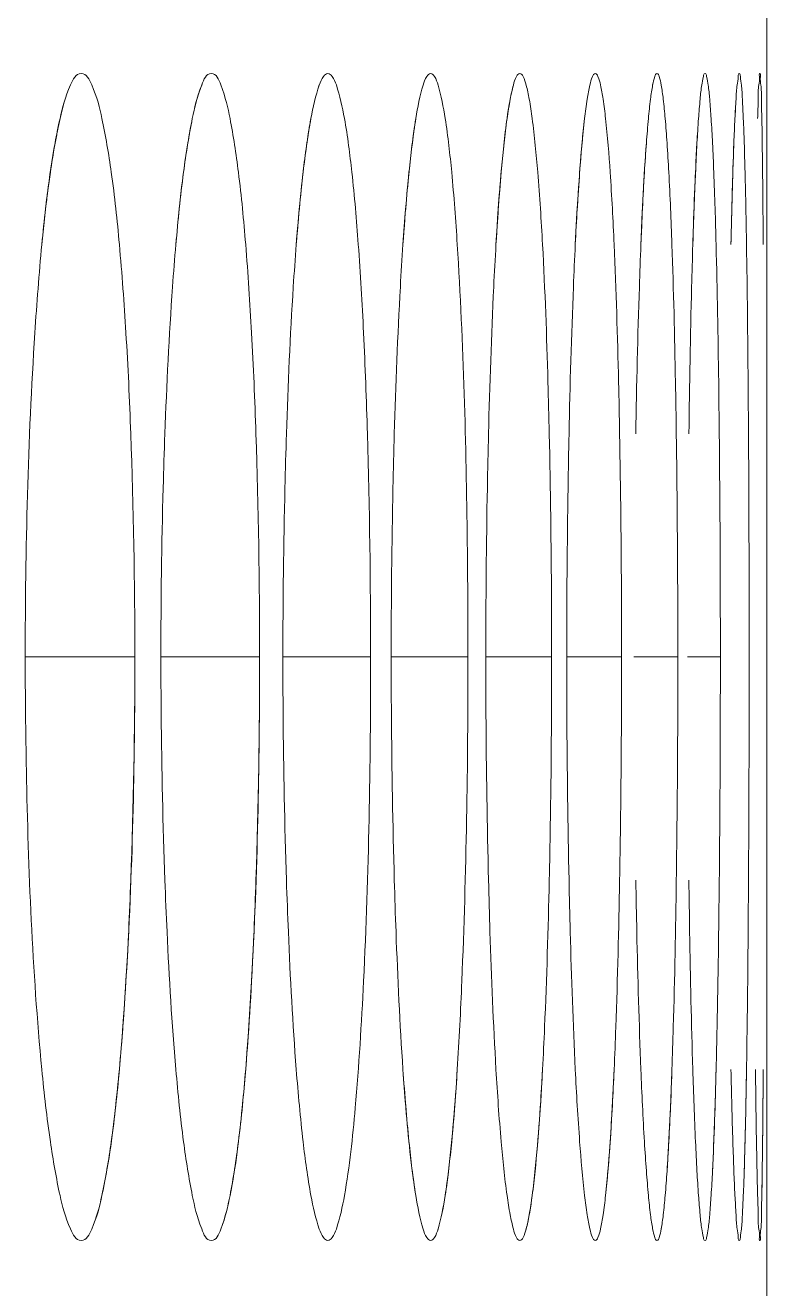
# Model space of a CAD drawing. Header units: millimetres. Extents: x 1177 to 4147, y 93 to 2194.
# Drawn here: x 2920 to 2923.81, y 1641.64 to 1648.13 of the extents above; entities that cross this region are included whole.
import ezdxf

# ---------------------------------------------------------------- set-up
doc = ezdxf.new("R2010")
doc.units = ezdxf.units.MM
doc.header["$LTSCALE"] = 0.1
doc.layers.get('0').update_dxf_attribs({"lineweight": 13})
doc.layers.add('标注', color=251, linetype='Continuous', lineweight=9)

msp = doc.modelspace()

# ---------------------------------------------------------------- linework, layer by layer
msp.add_line((2923.8102, 1348.8948), (2923.8102, 1914.8948))
at = {"layer": '标注'}
for p, q in [((2923.8102, 1647.8852), (2923.8102, 1648.3804)), ((2919.9962, 1644.8852), (2920.56, 1644.8852)), ((2919.9962, 1644.8852), (2920.56, 1644.8852)), ((2920.6939, 1644.8852), (2921.2015, 1644.8852)), ((2920.6939, 1644.8852), (2921.2015, 1644.8852)), ((2921.3214, 1644.8852), (2921.7727, 1644.8852)), ((2921.3214, 1644.8852), (2921.7727, 1644.8852)), ((2921.8784, 1644.8852), (2922.2734, 1644.8852)), ((2921.8784, 1644.8852), (2922.2734, 1644.8852)), ((2922.3651, 1644.8852), (2922.7037, 1644.8852)), ((2922.3651, 1644.8852), (2922.7037, 1644.8852)), ((2922.7813, 1644.8852), (2923.0635, 1644.8852)), ((2922.7813, 1644.8852), (2923.0635, 1644.8852)), ((2923.127, 1644.8852), (2923.3529, 1644.8852)), ((2923.127, 1644.8852), (2923.3529, 1644.8852)), ((2923.4023, 1644.8852), (2923.5716, 1644.8852)), ((2923.4023, 1644.8852), (2923.5716, 1644.8852)), ((2923.8102, 1641.39), (2923.8102, 1641.8852))]:
    msp.add_line(p, q, dxfattribs=at)
for points, knots in [([(2920.2837, 1647.8852), (2920.2567, 1647.8852), (2920.2065, 1647.7857), (2920.1667, 1647.6274), (2920.1169, 1647.3439), (2920.0935, 1647.1298), (2920.0815, 1647.0058)], [0, 0, 0, 0, 0.088546, 0.285612, 0.592064, 1, 1, 1, 1]), ([(2920.2837, 1647.8852), (2920.2567, 1647.8852), (2920.2063, 1647.7851), (2920.1886, 1647.712), (2920.1751, 1647.6534)], [0, 0, 0, 0, 0.310043, 1, 1, 1, 1]), ([(2920.56, 1644.8852), (2920.56, 1645.2678), (2920.5505, 1645.8239), (2920.5175, 1646.5304), (2920.4848, 1646.9803), (2920.4467, 1647.3444), (2920.3987, 1647.6276), (2920.3602, 1647.7856), (2920.3106, 1647.8852), (2920.2837, 1647.8852)], [0, 0, 0, 0, 0.377854, 0.54897, 0.699037, 0.8219, 0.914152, 0.973419, 1, 1, 1, 1]), ([(2920.56, 1644.8852), (2920.56, 1645.2678), (2920.5505, 1645.8239), (2920.5175, 1646.5304), (2920.4848, 1646.9803), (2920.4467, 1647.3444), (2920.3987, 1647.6276), (2920.3602, 1647.7856), (2920.3106, 1647.8852), (2920.2837, 1647.8852)], [0, 0, 0, 0, 0.377854, 0.54897, 0.699037, 0.8219, 0.914152, 0.973419, 1, 1, 1, 1]), ([(2920.9533, 1647.8852), (2920.9275, 1647.8852), (2920.8841, 1647.7823), (2920.8475, 1647.6281), (2920.8031, 1647.3431), (2920.7818, 1647.1298), (2920.771, 1647.0058)], [0, 0, 0, 0, 0.085191, 0.282004, 0.589713, 1, 1, 1, 1]), ([(2920.9533, 1647.8852), (2920.9275, 1647.8852), (2920.884, 1647.7817), (2920.8676, 1647.7118), (2920.8554, 1647.6534)], [0, 0, 0, 0, 0.302109, 1, 1, 1, 1]), ([(2921.2015, 1644.8852), (2921.2015, 1645.2678), (2921.193, 1645.8239), (2921.1634, 1646.5303), (2921.1341, 1646.9803), (2921.0997, 1647.3437), (2921.0572, 1647.6283), (2921.0219, 1647.7822), (2920.9791, 1647.8852), (2920.9533, 1647.8852)], [0, 0, 0, 0, 0.378677, 0.550133, 0.700451, 0.823436, 0.915631, 0.974548, 1, 1, 1, 1]), ([(2921.2015, 1644.8852), (2921.2015, 1645.2678), (2921.193, 1645.8239), (2921.1634, 1646.5303), (2921.1341, 1646.9803), (2921.0997, 1647.3437), (2921.0572, 1647.6283), (2921.0219, 1647.7822), (2920.9791, 1647.8852), (2920.9533, 1647.8852)], [0, 0, 0, 0, 0.378677, 0.550133, 0.700451, 0.823436, 0.915631, 0.974548, 1, 1, 1, 1]), ([(2921.5526, 1647.8852), (2921.5437, 1647.8852), (2921.5228, 1647.864), (2921.4929, 1647.7874), (2921.4561, 1647.6194), (2921.4198, 1647.3467), (2921.3999, 1647.1297), (2921.3902, 1647.0058)], [0, 0, 0, 0, 0.029553, 0.084292, 0.280407, 0.588536, 1, 1, 1, 1]), ([(2921.5526, 1647.8852), (2921.5437, 1647.8852), (2921.5228, 1647.8641), (2921.4929, 1647.7875), (2921.4763, 1647.7116), (2921.4655, 1647.6534)], [0, 0, 0, 0, 0.105409, 0.300624, 1, 1, 1, 1]), ([(2921.7727, 1644.8852), (2921.7727, 1645.2677), (2921.7652, 1645.8235), (2921.7388, 1646.5307), (2921.7134, 1646.9789), (2921.6816, 1647.347), (2921.6471, 1647.6196), (2921.6116, 1647.7874), (2921.5824, 1647.8641), (2921.5615, 1647.8852), (2921.5526, 1647.8852)], [0, 0, 0, 0, 0.37915, 0.550789, 0.701227, 0.824236, 0.916314, 0.974872, 0.991193, 1, 1, 1, 1]), ([(2921.7727, 1644.8852), (2921.7727, 1645.2677), (2921.7652, 1645.8235), (2921.7388, 1646.5307), (2921.7134, 1646.9789), (2921.6816, 1647.347), (2921.6471, 1647.6196), (2921.6116, 1647.7874), (2921.5824, 1647.8641), (2921.5615, 1647.8852), (2921.5526, 1647.8852)], [0, 0, 0, 0, 0.37915, 0.550789, 0.701227, 0.824236, 0.916314, 0.974872, 0.991193, 1, 1, 1, 1]), ([(2922.0816, 1647.8852), (2922.0734, 1647.8852), (2922.0549, 1647.8627), (2922.0294, 1647.7874), (2921.9967, 1647.6186), (2921.9651, 1647.3466), (2921.9475, 1647.1297), (2921.9391, 1647.0058)], [0, 0, 0, 0, 0.027261, 0.081063, 0.277066, 0.586389, 1, 1, 1, 1]), ([(2922.0816, 1647.8852), (2922.0734, 1647.8852), (2922.0549, 1647.8627), (2922.0294, 1647.7875), (2922.0146, 1647.7115), (2922.0052, 1647.6534)], [0, 0, 0, 0, 0.098407, 0.292591, 1, 1, 1, 1]), ([(2922.2184, 1647.0058), (2922.2106, 1647.1297), (2922.1942, 1647.3466), (2922.1644, 1647.6186), (2922.1329, 1647.7873), (2922.1081, 1647.8627), (2922.0897, 1647.8852), (2922.0816, 1647.8852)], [0, 0, 0, 0, 0.413839, 0.723224, 0.919125, 0.972822, 1, 1, 1, 1]), ([(2922.2184, 1647.0058), (2922.2106, 1647.1297), (2922.1942, 1647.3466), (2922.1644, 1647.6186), (2922.1329, 1647.7873), (2922.1081, 1647.8627), (2922.0897, 1647.8852), (2922.0816, 1647.8852)], [0, 0, 0, 0, 0.413839, 0.723224, 0.919125, 0.972822, 1, 1, 1, 1]), ([(2922.5401, 1647.8852), (2922.5326, 1647.8852), (2922.5168, 1647.8612), (2922.5043, 1647.8183), (2922.4877, 1647.744), (2922.4653, 1647.5955), (2922.4396, 1647.3456), (2922.4248, 1647.1296), (2922.4175, 1647.0058)], [0, 0, 0, 0, 0.025054, 0.078013, 0.161195, 0.274032, 0.584445, 1, 1, 1, 1]), ([(2922.5401, 1647.8852), (2922.5326, 1647.8852), (2922.5168, 1647.8613), (2922.4954, 1647.7879), (2922.4825, 1647.7113), (2922.4744, 1647.6534)], [0, 0, 0, 0, 0.09147, 0.284797, 1, 1, 1, 1]), ([(2922.657, 1647.0058), (2922.6503, 1647.1296), (2922.6367, 1647.3455), (2922.6126, 1647.5954), (2922.5913, 1647.744), (2922.5753, 1647.8183), (2922.5632, 1647.8612), (2922.5475, 1647.8852), (2922.5401, 1647.8852)], [0, 0, 0, 0, 0.41576, 0.726231, 0.839042, 0.922162, 0.975029, 1, 1, 1, 1]), ([(2922.657, 1647.0058), (2922.6503, 1647.1296), (2922.6367, 1647.3455), (2922.6126, 1647.5954), (2922.5913, 1647.744), (2922.5753, 1647.8183), (2922.5632, 1647.8612), (2922.5475, 1647.8852), (2922.5401, 1647.8852)], [0, 0, 0, 0, 0.41576, 0.726231, 0.839042, 0.922162, 0.975029, 1, 1, 1, 1]), ([(2922.9281, 1647.8852), (2922.9212, 1647.8852), (2922.9085, 1647.8596), (2922.8981, 1647.8186), (2922.8843, 1647.7436), (2922.8655, 1647.5955), (2922.8441, 1647.3453), (2922.8316, 1647.1296), (2922.8254, 1647.0058)], [0, 0, 0, 0, 0.022981, 0.075216, 0.158211, 0.271196, 0.582643, 1, 1, 1, 1]), ([(2922.9281, 1647.8852), (2922.9213, 1647.8852), (2922.9085, 1647.8596), (2922.8981, 1647.8186), (2922.8843, 1647.7437), (2922.8771, 1647.6867), (2922.8732, 1647.6534)], [0, 0, 0, 0, 0.084747, 0.277358, 0.583386, 1, 1, 1, 1]), ([(2923.0251, 1647.0058), (2923.0196, 1647.1296), (2923.0083, 1647.3453), (2922.9884, 1647.5955), (2922.9707, 1647.7436), (2922.9575, 1647.8186), (2922.9474, 1647.8596), (2922.9349, 1647.8852), (2922.9281, 1647.8852)], [0, 0, 0, 0, 0.417534, 0.729035, 0.841999, 0.924943, 0.977098, 1, 1, 1, 1]), ([(2923.0251, 1647.0058), (2923.0196, 1647.1296), (2923.0083, 1647.3453), (2922.9884, 1647.5955), (2922.9707, 1647.7436), (2922.9575, 1647.8186), (2922.9474, 1647.8596), (2922.9349, 1647.8852), (2922.9281, 1647.8852)], [0, 0, 0, 0, 0.417534, 0.729035, 0.841999, 0.924943, 0.977098, 1, 1, 1, 1]), ([(2923.2456, 1647.8852), (2923.2394, 1647.8852), (2923.2302, 1647.8579), (2923.2213, 1647.819), (2923.2106, 1647.7432), (2923.2004, 1647.6451), (2923.1901, 1647.5192), (2923.176, 1647.3037), (2923.1679, 1647.1296), (2923.1629, 1647.0058)], [0, 0, 0, 0, 0.021098, 0.072729, 0.15558, 0.268707, 0.410947, 0.581076, 1, 1, 1, 1]), ([(2923.2456, 1647.8852), (2923.2394, 1647.8852), (2923.2302, 1647.8579), (2923.2213, 1647.8191), (2923.2106, 1647.7432), (2923.2047, 1647.6867), (2923.2016, 1647.6534)], [0, 0, 0, 0, 0.078524, 0.270667, 0.578998, 1, 1, 1, 1]), ([(2923.3226, 1647.0058), (2923.3183, 1647.1296), (2923.3111, 1647.3037), (2923.2984, 1647.5192), (2923.289, 1647.6451), (2923.2795, 1647.7432), (2923.2694, 1647.819), (2923.2608, 1647.8579), (2923.2518, 1647.8852), (2923.2456, 1647.8852)], [0, 0, 0, 0, 0.419072, 0.589237, 0.731487, 0.844598, 0.927408, 0.978974, 1, 1, 1, 1]), ([(2923.3226, 1647.0058), (2923.3183, 1647.1296), (2923.3111, 1647.3037), (2923.2984, 1647.5192), (2923.289, 1647.6451), (2923.2795, 1647.7432), (2923.2694, 1647.819), (2923.2608, 1647.8579), (2923.2518, 1647.8852), (2923.2456, 1647.8852)], [0, 0, 0, 0, 0.419072, 0.589237, 0.731487, 0.844598, 0.927408, 0.978974, 1, 1, 1, 1]), ([(2923.4926, 1647.8852), (2923.4868, 1647.8852), (2923.482, 1647.8562), (2923.4736, 1647.8195), (2923.4664, 1647.7428), (2923.4583, 1647.6452), (2923.4506, 1647.5191), (2923.4399, 1647.3037), (2923.4337, 1647.1296), (2923.4299, 1647.0058)], [0, 0, 0, 0, 0.019483, 0.070636, 0.153385, 0.266641, 0.409187, 0.579773, 1, 1, 1, 1]), ([(2923.4926, 1647.8852), (2923.4868, 1647.8852), (2923.482, 1647.8562), (2923.4736, 1647.8196), (2923.4665, 1647.7428), (2923.4617, 1647.6867), (2923.4593, 1647.6534)], [0, 0, 0, 0, 0.073071, 0.264912, 0.575251, 1, 1, 1, 1]), ([(2923.5497, 1647.0058), (2923.5465, 1647.1296), (2923.5413, 1647.3036), (2923.5318, 1647.5191), (2923.525, 1647.6452), (2923.5176, 1647.7428), (2923.511, 1647.8195), (2923.503, 1647.8562), (2923.4983, 1647.8852), (2923.4926, 1647.8852)], [0, 0, 0, 0, 0.420342, 0.590956, 0.733511, 0.846755, 0.929474, 0.980577, 1, 1, 1, 1]), ([(2923.5497, 1647.0058), (2923.5465, 1647.1296), (2923.5413, 1647.3036), (2923.5318, 1647.5191), (2923.525, 1647.6452), (2923.5176, 1647.7428), (2923.511, 1647.8195), (2923.503, 1647.8562), (2923.4983, 1647.8852), (2923.4926, 1647.8852)], [0, 0, 0, 0, 0.420342, 0.590956, 0.733511, 0.846755, 0.929474, 0.980577, 1, 1, 1, 1]), ([(2923.669, 1647.8852), (2923.6637, 1647.8852), (2923.6638, 1647.8547), (2923.6551, 1647.8201), (2923.6519, 1647.7424), (2923.6457, 1647.6453), (2923.6407, 1647.5191), (2923.6331, 1647.3037), (2923.6289, 1647.1295), (2923.6263, 1647.0058)], [0, 0, 0, 0, 0.018224, 0.069031, 0.151713, 0.265072, 0.407854, 0.578787, 1, 1, 1, 1]), ([(2923.669, 1647.8852), (2923.6637, 1647.8852), (2923.6638, 1647.8547), (2923.6551, 1647.8202), (2923.652, 1647.7424), (2923.6482, 1647.6867), (2923.6465, 1647.6534)], [0, 0, 0, 0, 0.068751, 0.260424, 0.572346, 1, 1, 1, 1]), ([(2923.7061, 1647.0058), (2923.7041, 1647.1295), (2923.7009, 1647.3036), (2923.6947, 1647.5191), (2923.6905, 1647.6453), (2923.685, 1647.7424), (2923.6824, 1647.8201), (2923.674, 1647.8547), (2923.6744, 1647.8852), (2923.669, 1647.8852)], [0, 0, 0, 0, 0.421292, 0.592245, 0.735033, 0.848385, 0.931046, 0.98182, 1, 1, 1, 1]), ([(2923.7061, 1647.0058), (2923.7041, 1647.1295), (2923.7009, 1647.3036), (2923.6947, 1647.5191), (2923.6905, 1647.6453), (2923.685, 1647.7424), (2923.6824, 1647.8201), (2923.674, 1647.8547), (2923.6744, 1647.8852), (2923.669, 1647.8852)], [0, 0, 0, 0, 0.421292, 0.592245, 0.735033, 0.848385, 0.931046, 0.98182, 1, 1, 1, 1]), ([(2923.7749, 1647.8852), (2923.7698, 1647.8852), (2923.7755, 1647.8537), (2923.7657, 1647.8206), (2923.7671, 1647.7421), (2923.7641, 1647.6867), (2923.7632, 1647.6534)], [0, 0, 0, 0, 0.06594, 0.257533, 0.570482, 1, 1, 1, 1]), ([(2923.792, 1647.0058), (2923.7912, 1647.1295), (2923.7899, 1647.3037), (2923.7869, 1647.519), (2923.7856, 1647.6454), (2923.7816, 1647.7421), (2923.7836, 1647.8205), (2923.774, 1647.8536), (2923.78, 1647.8852), (2923.7749, 1647.8852)], [0, 0, 0, 0, 0.421877, 0.593041, 0.735975, 0.849398, 0.932031, 0.98261, 1, 1, 1, 1]), ([(2923.792, 1647.0058), (2923.7912, 1647.1295), (2923.7899, 1647.3037), (2923.7869, 1647.519), (2923.7856, 1647.6454), (2923.7816, 1647.7421), (2923.7836, 1647.8205), (2923.774, 1647.8536), (2923.78, 1647.8852), (2923.7749, 1647.8852)], [0, 0, 0, 0, 0.421877, 0.593041, 0.735975, 0.849398, 0.932031, 0.98261, 1, 1, 1, 1]), ([(2920.1751, 1647.6534), (2920.1655, 1647.6117), (2920.1232, 1647.3976), (2920.0984, 1647.1804), (2920.0815, 1647.0058)], [0, 0, 0, 0, 0.196008, 1, 1, 1, 1]), ([(2920.8554, 1647.6534), (2920.8468, 1647.6117), (2920.8086, 1647.3972), (2920.7862, 1647.1803), (2920.771, 1647.0058)], [0, 0, 0, 0, 0.195671, 1, 1, 1, 1]), ([(2921.4655, 1647.6534), (2921.4578, 1647.6117), (2921.4237, 1647.3969), (2921.4038, 1647.1802), (2921.3902, 1647.0058)], [0, 0, 0, 0, 0.195367, 1, 1, 1, 1]), ([(2922.0052, 1647.6534), (2921.9984, 1647.6116), (2921.9685, 1647.3966), (2921.951, 1647.1801), (2921.9391, 1647.0058)], [0, 0, 0, 0, 0.195095, 1, 1, 1, 1]), ([(2922.4744, 1647.6534), (2922.4686, 1647.6116), (2922.4428, 1647.3964), (2922.4278, 1647.18), (2922.4175, 1647.0058)], [0, 0, 0, 0, 0.194857, 1, 1, 1, 1]), ([(2922.8732, 1647.6534), (2922.8684, 1647.6116), (2922.8467, 1647.3961), (2922.8341, 1647.1799), (2922.8254, 1647.0058)], [0, 0, 0, 0, 0.194653, 1, 1, 1, 1]), ([(2923.2016, 1647.6534), (2923.1976, 1647.6115), (2923.1802, 1647.396), (2923.1699, 1647.1799), (2923.1629, 1647.0058)], [0, 0, 0, 0, 0.194485, 1, 1, 1, 1]), ([(2923.4593, 1647.6534), (2923.4563, 1647.6115), (2923.443, 1647.3958), (2923.4352, 1647.1798), (2923.4299, 1647.0058)], [0, 0, 0, 0, 0.194352, 1, 1, 1, 1]), ([(2923.6465, 1647.6534), (2923.6445, 1647.6115), (2923.6354, 1647.3957), (2923.63, 1647.1798), (2923.6263, 1647.0058)], [0, 0, 0, 0, 0.194256, 1, 1, 1, 1]), ([(2920.0815, 1647.0058), (2920.0669, 1646.8545), (2920.0135, 1646.1489), (2919.9962, 1645.4408), (2919.9962, 1644.8852)], [0, 0, 0, 0, 0.214773, 1, 1, 1, 1]), ([(2920.0815, 1647.0058), (2920.0669, 1646.8545), (2920.0135, 1646.1489), (2919.9962, 1645.4408), (2919.9962, 1644.8852)], [0, 0, 0, 0, 0.214773, 1, 1, 1, 1]), ([(2920.771, 1647.0058), (2920.7647, 1646.9333), (2920.7395, 1646.6092), (2920.7236, 1646.2845), (2920.7144, 1646.0324)], [0, 0, 0, 0, 0.224097, 1, 1, 1, 1]), ([(2920.771, 1647.0058), (2920.7647, 1646.9333), (2920.7395, 1646.6092), (2920.7236, 1646.2845), (2920.7144, 1646.0324)], [0, 0, 0, 0, 0.224097, 1, 1, 1, 1]), ([(2921.3902, 1647.0058), (2921.3846, 1646.9332), (2921.3621, 1646.6091), (2921.3479, 1646.2844), (2921.3397, 1646.0324)], [0, 0, 0, 0, 0.224036, 1, 1, 1, 1]), ([(2921.3902, 1647.0058), (2921.3846, 1646.9332), (2921.3621, 1646.6091), (2921.3479, 1646.2844), (2921.3397, 1646.0324)], [0, 0, 0, 0, 0.224036, 1, 1, 1, 1]), ([(2921.9391, 1647.0058), (2921.9341, 1646.9332), (2921.9143, 1646.609), (2921.9018, 1646.2844), (2921.8946, 1646.0324)], [0, 0, 0, 0, 0.223981, 1, 1, 1, 1]), ([(2921.9391, 1647.0058), (2921.9341, 1646.9332), (2921.9143, 1646.609), (2921.9018, 1646.2844), (2921.8946, 1646.0324)], [0, 0, 0, 0, 0.223981, 1, 1, 1, 1]), ([(2922.2734, 1644.8852), (2922.2734, 1645.0801), (2922.2685, 1645.7872), (2922.2508, 1646.4946), (2922.2184, 1647.0058)], [0, 0, 0, 0, 0.275612, 1, 1, 1, 1]), ([(2922.2734, 1644.8852), (2922.2734, 1645.0801), (2922.2685, 1645.7872), (2922.2508, 1646.4946), (2922.2184, 1647.0058)], [0, 0, 0, 0, 0.275612, 1, 1, 1, 1]), ([(2922.4175, 1647.0058), (2922.4132, 1646.9332), (2922.3961, 1646.6089), (2922.3853, 1646.2844), (2922.3791, 1646.0324)], [0, 0, 0, 0, 0.223934, 1, 1, 1, 1]), ([(2922.4175, 1647.0058), (2922.4132, 1646.9332), (2922.3961, 1646.6089), (2922.3853, 1646.2844), (2922.3791, 1646.0324)], [0, 0, 0, 0, 0.223934, 1, 1, 1, 1]), ([(2922.6915, 1646.0324), (2922.6896, 1646.1212), (2922.6815, 1646.4457), (2922.6697, 1646.7703), (2922.657, 1647.0058)], [0, 0, 0, 0, 0.273401, 1, 1, 1, 1]), ([(2922.6915, 1646.0324), (2922.6896, 1646.1212), (2922.6815, 1646.4457), (2922.6697, 1646.7703), (2922.657, 1647.0058)], [0, 0, 0, 0, 0.273401, 1, 1, 1, 1]), ([(2922.8254, 1647.0058), (2922.8218, 1646.9332), (2922.8075, 1646.6089), (2922.7984, 1646.2843), (2922.7931, 1646.0324)], [0, 0, 0, 0, 0.223894, 1, 1, 1, 1]), ([(2922.8254, 1647.0058), (2922.8218, 1646.9332), (2922.8075, 1646.6089), (2922.7984, 1646.2843), (2922.7931, 1646.0324)], [0, 0, 0, 0, 0.223894, 1, 1, 1, 1]), ([(2923.0535, 1646.0324), (2923.0519, 1646.1212), (2923.0453, 1646.4457), (2923.0355, 1646.7702), (2923.0251, 1647.0058)], [0, 0, 0, 0, 0.27343, 1, 1, 1, 1]), ([(2923.0535, 1646.0324), (2923.0519, 1646.1212), (2923.0453, 1646.4457), (2923.0355, 1646.7702), (2923.0251, 1647.0058)], [0, 0, 0, 0, 0.27343, 1, 1, 1, 1]), ([(2923.1629, 1647.0058), (2923.16, 1646.9332), (2923.1483, 1646.6088), (2923.1409, 1646.2843), (2923.1366, 1646.0324)], [0, 0, 0, 0, 0.22386, 1, 1, 1, 1]), ([(2923.1629, 1647.0058), (2923.16, 1646.9332), (2923.1483, 1646.6088), (2923.1409, 1646.2843), (2923.1366, 1646.0324)], [0, 0, 0, 0, 0.22386, 1, 1, 1, 1]), ([(2923.345, 1646.0324), (2923.3438, 1646.1212), (2923.3385, 1646.4457), (2923.3309, 1646.7702), (2923.3226, 1647.0058)], [0, 0, 0, 0, 0.273454, 1, 1, 1, 1]), ([(2923.345, 1646.0324), (2923.3438, 1646.1212), (2923.3385, 1646.4457), (2923.3309, 1646.7702), (2923.3226, 1647.0058)], [0, 0, 0, 0, 0.273454, 1, 1, 1, 1]), ([(2923.4299, 1647.0058), (2923.4276, 1646.9332), (2923.4187, 1646.6088), (2923.413, 1646.2843), (2923.4097, 1646.0324)], [0, 0, 0, 0, 0.223834, 1, 1, 1, 1]), ([(2923.4299, 1647.0058), (2923.4276, 1646.9332), (2923.4187, 1646.6088), (2923.413, 1646.2843), (2923.4097, 1646.0324)], [0, 0, 0, 0, 0.223834, 1, 1, 1, 1]), ([(2923.566, 1646.0324), (2923.5651, 1646.1212), (2923.5613, 1646.4457), (2923.5557, 1646.7701), (2923.5497, 1647.0058)], [0, 0, 0, 0, 0.273472, 1, 1, 1, 1]), ([(2923.566, 1646.0324), (2923.5651, 1646.1212), (2923.5613, 1646.4457), (2923.5557, 1646.7701), (2923.5497, 1647.0058)], [0, 0, 0, 0, 0.273472, 1, 1, 1, 1]), ([(2923.7164, 1646.0324), (2923.7158, 1646.1212), (2923.7134, 1646.4456), (2923.71, 1646.7701), (2923.7061, 1647.0058)], [0, 0, 0, 0, 0.273485, 1, 1, 1, 1]), ([(2923.7164, 1646.0324), (2923.7158, 1646.1212), (2923.7134, 1646.4456), (2923.71, 1646.7701), (2923.7061, 1647.0058)], [0, 0, 0, 0, 0.273485, 1, 1, 1, 1]), ([(2920.7144, 1646.0324), (2920.711, 1645.9401), (2920.699, 1645.5578), (2920.6939, 1645.1753), (2920.6939, 1644.8852)], [0, 0, 0, 0, 0.241638, 1, 1, 1, 1]), ([(2920.7144, 1646.0324), (2920.711, 1645.9401), (2920.699, 1645.5578), (2920.6939, 1645.1753), (2920.6939, 1644.8852)], [0, 0, 0, 0, 0.241638, 1, 1, 1, 1]), ([(2921.3397, 1646.0324), (2921.3366, 1645.9401), (2921.3259, 1645.5577), (2921.3214, 1645.1752), (2921.3214, 1644.8852)], [0, 0, 0, 0, 0.241623, 1, 1, 1, 1]), ([(2921.3397, 1646.0324), (2921.3366, 1645.9401), (2921.3259, 1645.5577), (2921.3214, 1645.1752), (2921.3214, 1644.8852)], [0, 0, 0, 0, 0.241623, 1, 1, 1, 1]), ([(2921.8946, 1646.0324), (2921.8919, 1645.9401), (2921.8824, 1645.5577), (2921.8784, 1645.1752), (2921.8784, 1644.8852)], [0, 0, 0, 0, 0.241609, 1, 1, 1, 1]), ([(2921.8946, 1646.0324), (2921.8919, 1645.9401), (2921.8824, 1645.5577), (2921.8784, 1645.1752), (2921.8784, 1644.8852)], [0, 0, 0, 0, 0.241609, 1, 1, 1, 1]), ([(2922.3791, 1646.0324), (2922.3768, 1645.9401), (2922.3686, 1645.5577), (2922.3651, 1645.1752), (2922.3651, 1644.8852)], [0, 0, 0, 0, 0.241597, 1, 1, 1, 1]), ([(2922.3791, 1646.0324), (2922.3768, 1645.9401), (2922.3686, 1645.5577), (2922.3651, 1645.1752), (2922.3651, 1644.8852)], [0, 0, 0, 0, 0.241597, 1, 1, 1, 1]), ([(2922.7037, 1644.8852), (2922.7037, 1644.9831), (2922.7027, 1645.3656), (2922.6978, 1645.748), (2922.6915, 1646.0324)], [0, 0, 0, 0, 0.25612, 1, 1, 1, 1]), ([(2922.7037, 1644.8852), (2922.7037, 1644.9831), (2922.7027, 1645.3656), (2922.6978, 1645.748), (2922.6915, 1646.0324)], [0, 0, 0, 0, 0.25612, 1, 1, 1, 1]), ([(2922.7931, 1646.0324), (2922.7912, 1645.9401), (2922.7842, 1645.5577), (2922.7813, 1645.1752), (2922.7813, 1644.8852)], [0, 0, 0, 0, 0.241587, 1, 1, 1, 1]), ([(2922.7931, 1646.0324), (2922.7912, 1645.9401), (2922.7842, 1645.5577), (2922.7813, 1645.1752), (2922.7813, 1644.8852)], [0, 0, 0, 0, 0.241587, 1, 1, 1, 1]), ([(2923.0635, 1644.8852), (2923.0635, 1644.9831), (2923.0627, 1645.3656), (2923.0587, 1645.748), (2923.0535, 1646.0324)], [0, 0, 0, 0, 0.256125, 1, 1, 1, 1]), ([(2923.0635, 1644.8852), (2923.0635, 1644.9831), (2923.0627, 1645.3656), (2923.0587, 1645.748), (2923.0535, 1646.0324)], [0, 0, 0, 0, 0.256125, 1, 1, 1, 1]), ([(2923.3529, 1644.8852), (2923.3529, 1644.9831), (2923.3522, 1645.3656), (2923.349, 1645.748), (2923.345, 1646.0324)], [0, 0, 0, 0, 0.25613, 1, 1, 1, 1]), ([(2923.3529, 1644.8852), (2923.3529, 1644.9831), (2923.3522, 1645.3656), (2923.349, 1645.748), (2923.345, 1646.0324)], [0, 0, 0, 0, 0.25613, 1, 1, 1, 1]), ([(2923.5716, 1644.8852), (2923.5716, 1644.9831), (2923.5711, 1645.3656), (2923.5689, 1645.748), (2923.566, 1646.0324)], [0, 0, 0, 0, 0.256133, 1, 1, 1, 1]), ([(2923.5716, 1644.8852), (2923.5716, 1644.9831), (2923.5711, 1645.3656), (2923.5689, 1645.748), (2923.566, 1646.0324)], [0, 0, 0, 0, 0.256133, 1, 1, 1, 1]), ([(2923.7198, 1644.8852), (2923.7198, 1644.9831), (2923.7195, 1645.3656), (2923.7182, 1645.748), (2923.7164, 1646.0324)], [0, 0, 0, 0, 0.256135, 1, 1, 1, 1]), ([(2923.7198, 1644.8852), (2923.7198, 1644.9831), (2923.7195, 1645.3656), (2923.7182, 1645.748), (2923.7164, 1646.0324)], [0, 0, 0, 0, 0.256135, 1, 1, 1, 1]), ([(2919.9962, 1644.8852), (2919.9962, 1644.6903), (2920.0039, 1643.9828), (2920.0323, 1643.2748), (2920.0815, 1642.7646)], [0, 0, 0, 0, 0.275462, 1, 1, 1, 1]), ([(2919.9962, 1644.8852), (2919.9962, 1644.6903), (2920.0039, 1643.9828), (2920.0323, 1643.2748), (2920.0815, 1642.7646)], [0, 0, 0, 0, 0.275462, 1, 1, 1, 1]), ([(2920.2837, 1641.8852), (2920.3106, 1641.8852), (2920.3602, 1641.9848), (2920.3987, 1642.1428), (2920.4467, 1642.426), (2920.4848, 1642.7901), (2920.5175, 1643.2399), (2920.5505, 1643.9464), (2920.56, 1644.5026), (2920.56, 1644.8852)], [0, 0, 0, 0, 0.026581, 0.085848, 0.1781, 0.300963, 0.45103, 0.622146, 1, 1, 1, 1]), ([(2920.3906, 1642.117), (2920.4237, 1642.2652), (2920.4724, 1642.6326), (2920.5434, 1643.5551), (2920.56, 1644.3294), (2920.56, 1644.8852)], [0, 0, 0, 0, 0.1641, 0.399476, 1, 1, 1, 1]), ([(2920.6939, 1644.8852), (2920.6939, 1644.7872), (2920.6957, 1644.4047), (2920.704, 1644.0223), (2920.7144, 1643.7379)], [0, 0, 0, 0, 0.256091, 1, 1, 1, 1]), ([(2920.6939, 1644.8852), (2920.6939, 1644.7872), (2920.6957, 1644.4047), (2920.704, 1644.0223), (2920.7144, 1643.7379)], [0, 0, 0, 0, 0.256091, 1, 1, 1, 1]), ([(2920.9533, 1641.8852), (2920.9791, 1641.8852), (2921.0219, 1641.9881), (2921.0572, 1642.1421), (2921.0997, 1642.4267), (2921.1341, 1642.7901), (2921.1634, 1643.2401), (2921.193, 1643.9465), (2921.2015, 1644.5026), (2921.2015, 1644.8852)], [0, 0, 0, 0, 0.025452, 0.084369, 0.176564, 0.299549, 0.449867, 0.621323, 1, 1, 1, 1]), ([(2921.0495, 1642.117), (2921.0793, 1642.2655), (2921.123, 1642.6329), (2921.1867, 1643.5555), (2921.2015, 1644.3295), (2921.2015, 1644.8852)], [0, 0, 0, 0, 0.163823, 0.399177, 1, 1, 1, 1]), ([(2921.3214, 1644.8852), (2921.3214, 1644.7872), (2921.3229, 1644.4048), (2921.3304, 1644.0223), (2921.3397, 1643.7379)], [0, 0, 0, 0, 0.2561, 1, 1, 1, 1]), ([(2921.3214, 1644.8852), (2921.3214, 1644.7872), (2921.3229, 1644.4048), (2921.3304, 1644.0223), (2921.3397, 1643.7379)], [0, 0, 0, 0, 0.2561, 1, 1, 1, 1]), ([(2921.638, 1642.117), (2921.6645, 1642.2658), (2921.7032, 1642.6332), (2921.7596, 1643.5558), (2921.7727, 1644.3295), (2921.7727, 1644.8852)], [0, 0, 0, 0, 0.163574, 0.39891, 1, 1, 1, 1]), ([(2921.638, 1642.117), (2921.6645, 1642.2658), (2921.7032, 1642.6332), (2921.7596, 1643.5558), (2921.7727, 1644.3295), (2921.7727, 1644.8852)], [0, 0, 0, 0, 0.163574, 0.39891, 1, 1, 1, 1]), ([(2921.8784, 1644.8852), (2921.8784, 1644.7872), (2921.8798, 1644.4048), (2921.8864, 1644.0223), (2921.8946, 1643.7379)], [0, 0, 0, 0, 0.256108, 1, 1, 1, 1]), ([(2921.8784, 1644.8852), (2921.8784, 1644.7872), (2921.8798, 1644.4048), (2921.8864, 1644.0223), (2921.8946, 1643.7379)], [0, 0, 0, 0, 0.256108, 1, 1, 1, 1]), ([(2922.2184, 1642.7646), (2922.228, 1642.916), (2922.2627, 1643.6223), (2922.2734, 1644.3297), (2922.2734, 1644.8852)], [0, 0, 0, 0, 0.214516, 1, 1, 1, 1]), ([(2922.2184, 1642.7646), (2922.228, 1642.916), (2922.2627, 1643.6223), (2922.2734, 1644.3297), (2922.2734, 1644.8852)], [0, 0, 0, 0, 0.214516, 1, 1, 1, 1]), ([(2922.3651, 1644.8852), (2922.3651, 1644.7872), (2922.3663, 1644.4048), (2922.372, 1644.0223), (2922.3791, 1643.7379)], [0, 0, 0, 0, 0.256115, 1, 1, 1, 1]), ([(2922.3651, 1644.8852), (2922.3651, 1644.7872), (2922.3663, 1644.4048), (2922.372, 1644.0223), (2922.3791, 1643.7379)], [0, 0, 0, 0, 0.256115, 1, 1, 1, 1]), ([(2922.6915, 1643.7379), (2922.6936, 1643.8303), (2922.7008, 1644.2127), (2922.7037, 1644.5951), (2922.7037, 1644.8852)], [0, 0, 0, 0, 0.241589, 1, 1, 1, 1]), ([(2922.6915, 1643.7379), (2922.6936, 1643.8303), (2922.7008, 1644.2127), (2922.7037, 1644.5951), (2922.7037, 1644.8852)], [0, 0, 0, 0, 0.241589, 1, 1, 1, 1]), ([(2922.7813, 1644.8852), (2922.7813, 1644.7872), (2922.7823, 1644.4048), (2922.7871, 1644.0224), (2922.7931, 1643.7379)], [0, 0, 0, 0, 0.256121, 1, 1, 1, 1]), ([(2922.7813, 1644.8852), (2922.7813, 1644.7872), (2922.7823, 1644.4048), (2922.7871, 1644.0224), (2922.7931, 1643.7379)], [0, 0, 0, 0, 0.256121, 1, 1, 1, 1]), ([(2923.0535, 1643.7379), (2923.0552, 1643.8303), (2923.0611, 1644.2127), (2923.0635, 1644.5951), (2923.0635, 1644.8852)], [0, 0, 0, 0, 0.241581, 1, 1, 1, 1]), ([(2923.0535, 1643.7379), (2923.0552, 1643.8303), (2923.0611, 1644.2127), (2923.0635, 1644.5951), (2923.0635, 1644.8852)], [0, 0, 0, 0, 0.241581, 1, 1, 1, 1]), ([(2923.345, 1643.7379), (2923.3463, 1643.8303), (2923.351, 1644.2127), (2923.3529, 1644.5951), (2923.3529, 1644.8852)], [0, 0, 0, 0, 0.241574, 1, 1, 1, 1]), ([(2923.345, 1643.7379), (2923.3463, 1643.8303), (2923.351, 1644.2127), (2923.3529, 1644.5951), (2923.3529, 1644.8852)], [0, 0, 0, 0, 0.241574, 1, 1, 1, 1]), ([(2923.566, 1643.7379), (2923.5669, 1643.8303), (2923.5703, 1644.2127), (2923.5716, 1644.5951), (2923.5716, 1644.8852)], [0, 0, 0, 0, 0.241568, 1, 1, 1, 1]), ([(2923.566, 1643.7379), (2923.5669, 1643.8303), (2923.5703, 1644.2127), (2923.5716, 1644.5951), (2923.5716, 1644.8852)], [0, 0, 0, 0, 0.241568, 1, 1, 1, 1]), ([(2923.7164, 1643.7379), (2923.7169, 1643.8303), (2923.719, 1644.2127), (2923.7198, 1644.5951), (2923.7198, 1644.8852)], [0, 0, 0, 0, 0.241564, 1, 1, 1, 1]), ([(2923.7164, 1643.7379), (2923.7169, 1643.8303), (2923.719, 1644.2127), (2923.7198, 1644.5951), (2923.7198, 1644.8852)], [0, 0, 0, 0, 0.241564, 1, 1, 1, 1]), ([(2920.7144, 1643.7379), (2920.7176, 1643.6492), (2920.7311, 1643.3244), (2920.7505, 1642.9999), (2920.771, 1642.7646)], [0, 0, 0, 0, 0.273252, 1, 1, 1, 1]), ([(2920.7144, 1643.7379), (2920.7176, 1643.6492), (2920.7311, 1643.3244), (2920.7505, 1642.9999), (2920.771, 1642.7646)], [0, 0, 0, 0, 0.273252, 1, 1, 1, 1]), ([(2921.3397, 1643.7379), (2921.3425, 1643.6492), (2921.3546, 1643.3245), (2921.3719, 1643), (2921.3902, 1642.7646)], [0, 0, 0, 0, 0.273301, 1, 1, 1, 1]), ([(2921.3397, 1643.7379), (2921.3425, 1643.6492), (2921.3546, 1643.3245), (2921.3719, 1643), (2921.3902, 1642.7646)], [0, 0, 0, 0, 0.273301, 1, 1, 1, 1]), ([(2921.8946, 1643.7379), (2921.8971, 1643.6492), (2921.9077, 1643.3246), (2921.923, 1643), (2921.9391, 1642.7646)], [0, 0, 0, 0, 0.273345, 1, 1, 1, 1]), ([(2921.8946, 1643.7379), (2921.8971, 1643.6492), (2921.9077, 1643.3246), (2921.923, 1643), (2921.9391, 1642.7646)], [0, 0, 0, 0, 0.273345, 1, 1, 1, 1]), ([(2922.3791, 1643.7379), (2922.3813, 1643.6492), (2922.3904, 1643.3246), (2922.4036, 1643.0001), (2922.4175, 1642.7646)], [0, 0, 0, 0, 0.273383, 1, 1, 1, 1]), ([(2922.3791, 1643.7379), (2922.3813, 1643.6492), (2922.3904, 1643.3246), (2922.4036, 1643.0001), (2922.4175, 1642.7646)], [0, 0, 0, 0, 0.273383, 1, 1, 1, 1]), ([(2922.657, 1642.7646), (2922.6609, 1642.8371), (2922.6764, 1643.1615), (2922.686, 1643.486), (2922.6915, 1643.7379)], [0, 0, 0, 0, 0.223913, 1, 1, 1, 1]), ([(2922.657, 1642.7646), (2922.6609, 1642.8371), (2922.6764, 1643.1615), (2922.686, 1643.486), (2922.6915, 1643.7379)], [0, 0, 0, 0, 0.223913, 1, 1, 1, 1]), ([(2922.7931, 1643.7379), (2922.7949, 1643.6492), (2922.8027, 1643.3246), (2922.8138, 1643.0001), (2922.8254, 1642.7646)], [0, 0, 0, 0, 0.273415, 1, 1, 1, 1]), ([(2922.7931, 1643.7379), (2922.7949, 1643.6492), (2922.8027, 1643.3246), (2922.8138, 1643.0001), (2922.8254, 1642.7646)], [0, 0, 0, 0, 0.273415, 1, 1, 1, 1]), ([(2923.0251, 1642.7646), (2923.0283, 1642.8372), (2923.0411, 1643.1615), (2923.049, 1643.486), (2923.0535, 1643.7379)], [0, 0, 0, 0, 0.223876, 1, 1, 1, 1]), ([(2923.0251, 1642.7646), (2923.0283, 1642.8372), (2923.0411, 1643.1615), (2923.049, 1643.486), (2923.0535, 1643.7379)], [0, 0, 0, 0, 0.223876, 1, 1, 1, 1]), ([(2923.1366, 1643.7379), (2923.1382, 1643.6492), (2923.1444, 1643.3247), (2923.1534, 1643.0002), (2923.1629, 1642.7646)], [0, 0, 0, 0, 0.273442, 1, 1, 1, 1]), ([(2923.1366, 1643.7379), (2923.1382, 1643.6492), (2923.1444, 1643.3247), (2923.1534, 1643.0002), (2923.1629, 1642.7646)], [0, 0, 0, 0, 0.273442, 1, 1, 1, 1]), ([(2923.3226, 1642.7646), (2923.3252, 1642.8372), (2923.3353, 1643.1616), (2923.3415, 1643.4861), (2923.345, 1643.7379)], [0, 0, 0, 0, 0.223846, 1, 1, 1, 1]), ([(2923.3226, 1642.7646), (2923.3252, 1642.8372), (2923.3353, 1643.1616), (2923.3415, 1643.4861), (2923.345, 1643.7379)], [0, 0, 0, 0, 0.223846, 1, 1, 1, 1]), ([(2923.4097, 1643.7379), (2923.4108, 1643.6492), (2923.4157, 1643.3247), (2923.4226, 1643.0002), (2923.4299, 1642.7646)], [0, 0, 0, 0, 0.273463, 1, 1, 1, 1]), ([(2923.4097, 1643.7379), (2923.4108, 1643.6492), (2923.4157, 1643.3247), (2923.4226, 1643.0002), (2923.4299, 1642.7646)], [0, 0, 0, 0, 0.273463, 1, 1, 1, 1]), ([(2923.5497, 1642.7646), (2923.5515, 1642.8372), (2923.5589, 1643.1616), (2923.5634, 1643.4861), (2923.566, 1643.7379)], [0, 0, 0, 0, 0.223823, 1, 1, 1, 1]), ([(2923.5497, 1642.7646), (2923.5515, 1642.8372), (2923.5589, 1643.1616), (2923.5634, 1643.4861), (2923.566, 1643.7379)], [0, 0, 0, 0, 0.223823, 1, 1, 1, 1]), ([(2923.7061, 1642.7646), (2923.7073, 1642.8372), (2923.712, 1643.1616), (2923.7148, 1643.4861), (2923.7164, 1643.7379)], [0, 0, 0, 0, 0.223807, 1, 1, 1, 1]), ([(2923.7061, 1642.7646), (2923.7073, 1642.8372), (2923.712, 1643.1616), (2923.7148, 1643.4861), (2923.7164, 1643.7379)], [0, 0, 0, 0, 0.223807, 1, 1, 1, 1]), ([(2920.0815, 1642.7646), (2920.0935, 1642.6406), (2920.1169, 1642.4265), (2920.1667, 1642.1429), (2920.2065, 1641.9847), (2920.2567, 1641.8852), (2920.2837, 1641.8852)], [0, 0, 0, 0, 0.407936, 0.714388, 0.911454, 1, 1, 1, 1]), ([(2920.0815, 1642.7646), (2920.0935, 1642.6406), (2920.1169, 1642.4265), (2920.1667, 1642.1429), (2920.2065, 1641.9847), (2920.2567, 1641.8852), (2920.2837, 1641.8852)], [0, 0, 0, 0, 0.407936, 0.714388, 0.911454, 1, 1, 1, 1]), ([(2920.771, 1642.7646), (2920.7818, 1642.6406), (2920.8031, 1642.4273), (2920.8475, 1642.1423), (2920.8841, 1641.988), (2920.9275, 1641.8852), (2920.9533, 1641.8852)], [0, 0, 0, 0, 0.410287, 0.717996, 0.914809, 1, 1, 1, 1]), ([(2920.771, 1642.7646), (2920.7818, 1642.6406), (2920.8031, 1642.4273), (2920.8475, 1642.1423), (2920.8841, 1641.988), (2920.9275, 1641.8852), (2920.9533, 1641.8852)], [0, 0, 0, 0, 0.410287, 0.717996, 0.914809, 1, 1, 1, 1]), ([(2921.3902, 1642.7646), (2921.3999, 1642.6407), (2921.4198, 1642.4237), (2921.4561, 1642.1509), (2921.4929, 1641.983), (2921.5228, 1641.9063), (2921.5437, 1641.8852), (2921.5526, 1641.8852)], [0, 0, 0, 0, 0.411464, 0.719593, 0.915708, 0.970447, 1, 1, 1, 1]), ([(2921.3902, 1642.7646), (2921.3999, 1642.6407), (2921.4198, 1642.4237), (2921.4561, 1642.1509), (2921.4929, 1641.983), (2921.5228, 1641.9063), (2921.5437, 1641.8852), (2921.5526, 1641.8852)], [0, 0, 0, 0, 0.411464, 0.719593, 0.915708, 0.970447, 1, 1, 1, 1]), ([(2921.9391, 1642.7646), (2921.9435, 1642.6989), (2921.96, 1642.4825), (2921.981, 1642.2662), (2922.0052, 1642.117)], [0, 0, 0, 0, 0.303324, 1, 1, 1, 1]), ([(2921.9391, 1642.7646), (2921.9475, 1642.6407), (2921.9651, 1642.4237), (2921.9967, 1642.1517), (2922.0294, 1641.983), (2922.0549, 1641.9076), (2922.0734, 1641.8852), (2922.0816, 1641.8852)], [0, 0, 0, 0, 0.413611, 0.722934, 0.918937, 0.972739, 1, 1, 1, 1]), ([(2922.0816, 1641.8852), (2922.0897, 1641.8852), (2922.1081, 1641.9077), (2922.1329, 1641.9831), (2922.1644, 1642.1518), (2922.1942, 1642.4238), (2922.2106, 1642.6407), (2922.2184, 1642.7646)], [0, 0, 0, 0, 0.027178, 0.080875, 0.276776, 0.586161, 1, 1, 1, 1]), ([(2922.1562, 1642.117), (2922.1627, 1642.1588), (2922.1911, 1642.3738), (2922.2074, 1642.5903), (2922.2184, 1642.7646)], [0, 0, 0, 0, 0.195029, 1, 1, 1, 1]), ([(2922.4175, 1642.7646), (2922.4248, 1642.6407), (2922.4396, 1642.4248), (2922.4653, 1642.1749), (2922.4877, 1642.0264), (2922.5043, 1641.952), (2922.5168, 1641.9091), (2922.5326, 1641.8852), (2922.5401, 1641.8852)], [0, 0, 0, 0, 0.415555, 0.725968, 0.838805, 0.921987, 0.974946, 1, 1, 1, 1]), ([(2922.4175, 1642.7646), (2922.4248, 1642.6407), (2922.4396, 1642.4248), (2922.4653, 1642.1749), (2922.4877, 1642.0264), (2922.5043, 1641.952), (2922.5168, 1641.9091), (2922.5326, 1641.8852), (2922.5401, 1641.8852)], [0, 0, 0, 0, 0.415555, 0.725968, 0.838805, 0.921987, 0.974946, 1, 1, 1, 1]), ([(2922.5401, 1641.8852), (2922.5475, 1641.8852), (2922.5632, 1641.9092), (2922.5753, 1641.9521), (2922.5913, 1642.0264), (2922.6126, 1642.1749), (2922.6367, 1642.4248), (2922.6503, 1642.6407), (2922.657, 1642.7646)], [0, 0, 0, 0, 0.024971, 0.077838, 0.160958, 0.273769, 0.58424, 1, 1, 1, 1]), ([(2922.6039, 1642.117), (2922.6094, 1642.1588), (2922.6338, 1642.3741), (2922.6476, 1642.5904), (2922.657, 1642.7646)], [0, 0, 0, 0, 0.1948, 1, 1, 1, 1]), ([(2922.8254, 1642.7646), (2922.8316, 1642.6408), (2922.8441, 1642.425), (2922.8655, 1642.1749), (2922.8843, 1642.0267), (2922.8981, 1641.9518), (2922.9085, 1641.9108), (2922.9212, 1641.8852), (2922.9281, 1641.8852)], [0, 0, 0, 0, 0.417357, 0.728804, 0.841789, 0.924784, 0.977019, 1, 1, 1, 1]), ([(2922.8254, 1642.7646), (2922.8316, 1642.6408), (2922.8441, 1642.425), (2922.8655, 1642.1749), (2922.8843, 1642.0267), (2922.8981, 1641.9518), (2922.9085, 1641.9108), (2922.9212, 1641.8852), (2922.9281, 1641.8852)], [0, 0, 0, 0, 0.417357, 0.728804, 0.841789, 0.924784, 0.977019, 1, 1, 1, 1]), ([(2922.9281, 1641.8852), (2922.9349, 1641.8852), (2922.9474, 1641.9108), (2922.9575, 1641.9518), (2922.9707, 1642.0268), (2922.9884, 1642.1749), (2923.0083, 1642.4251), (2923.0196, 1642.6408), (2923.0251, 1642.7646)], [0, 0, 0, 0, 0.022902, 0.075057, 0.158001, 0.270965, 0.582466, 1, 1, 1, 1]), ([(2922.9811, 1642.117), (2922.9857, 1642.1588), (2923.0059, 1642.3743), (2923.0173, 1642.5905), (2923.0251, 1642.7646)], [0, 0, 0, 0, 0.194606, 1, 1, 1, 1]), ([(2923.1629, 1642.7646), (2923.1679, 1642.6408), (2923.176, 1642.4667), (2923.1901, 1642.2512), (2923.2004, 1642.1252), (2923.2106, 1642.0272), (2923.2213, 1641.9514), (2923.2302, 1641.9125), (2923.2394, 1641.8852), (2923.2456, 1641.8852)], [0, 0, 0, 0, 0.418924, 0.589053, 0.731293, 0.84442, 0.927271, 0.978902, 1, 1, 1, 1]), ([(2923.1629, 1642.7646), (2923.1679, 1642.6408), (2923.176, 1642.4667), (2923.1901, 1642.2512), (2923.2004, 1642.1252), (2923.2106, 1642.0272), (2923.2213, 1641.9514), (2923.2302, 1641.9125), (2923.2394, 1641.8852), (2923.2456, 1641.8852)], [0, 0, 0, 0, 0.418924, 0.589053, 0.731293, 0.84442, 0.927271, 0.978902, 1, 1, 1, 1]), ([(2923.2456, 1641.8852), (2923.2518, 1641.8852), (2923.2608, 1641.9125), (2923.2694, 1641.9514), (2923.2795, 1642.0272), (2923.289, 1642.1252), (2923.2984, 1642.2512), (2923.3111, 1642.4667), (2923.3183, 1642.6408), (2923.3226, 1642.7646)], [0, 0, 0, 0, 0.021026, 0.072592, 0.155402, 0.268513, 0.410763, 0.580928, 1, 1, 1, 1]), ([(2923.2879, 1642.117), (2923.2915, 1642.1588), (2923.3075, 1642.3744), (2923.3165, 1642.5905), (2923.3226, 1642.7646)], [0, 0, 0, 0, 0.194447, 1, 1, 1, 1]), ([(2923.4299, 1642.7646), (2923.4337, 1642.6408), (2923.4399, 1642.4667), (2923.4506, 1642.2512), (2923.4583, 1642.1252), (2923.4664, 1642.0276), (2923.4736, 1641.9508), (2923.482, 1641.9142), (2923.4868, 1641.8852), (2923.4926, 1641.8852)], [0, 0, 0, 0, 0.420227, 0.590813, 0.733359, 0.846615, 0.929364, 0.980517, 1, 1, 1, 1]), ([(2923.4299, 1642.7646), (2923.4337, 1642.6408), (2923.4399, 1642.4667), (2923.4506, 1642.2512), (2923.4583, 1642.1252), (2923.4664, 1642.0276), (2923.4736, 1641.9508), (2923.482, 1641.9142), (2923.4868, 1641.8852), (2923.4926, 1641.8852)], [0, 0, 0, 0, 0.420227, 0.590813, 0.733359, 0.846615, 0.929364, 0.980517, 1, 1, 1, 1]), ([(2923.4926, 1641.8852), (2923.4983, 1641.8852), (2923.503, 1641.9142), (2923.511, 1641.9508), (2923.5176, 1642.0276), (2923.525, 1642.1252), (2923.5318, 1642.2513), (2923.5413, 1642.4667), (2923.5465, 1642.6408), (2923.5497, 1642.7646)], [0, 0, 0, 0, 0.019423, 0.070526, 0.153245, 0.266489, 0.409044, 0.579658, 1, 1, 1, 1]), ([(2923.5241, 1642.117), (2923.5268, 1642.1588), (2923.5386, 1642.3746), (2923.5452, 1642.5906), (2923.5497, 1642.7646)], [0, 0, 0, 0, 0.194323, 1, 1, 1, 1]), ([(2923.6263, 1642.7646), (2923.6289, 1642.6408), (2923.6331, 1642.4667), (2923.6407, 1642.2513), (2923.6457, 1642.1251), (2923.6519, 1642.028), (2923.6551, 1641.9503), (2923.6638, 1641.9157), (2923.6637, 1641.8852), (2923.669, 1641.8852)], [0, 0, 0, 0, 0.421213, 0.592146, 0.734928, 0.848287, 0.930969, 0.981776, 1, 1, 1, 1]), ([(2923.6263, 1642.7646), (2923.6289, 1642.6408), (2923.6331, 1642.4667), (2923.6407, 1642.2513), (2923.6457, 1642.1251), (2923.6519, 1642.028), (2923.6551, 1641.9503), (2923.6638, 1641.9157), (2923.6637, 1641.8852), (2923.669, 1641.8852)], [0, 0, 0, 0, 0.421213, 0.592146, 0.734928, 0.848287, 0.930969, 0.981776, 1, 1, 1, 1]), ([(2923.669, 1641.8852), (2923.6744, 1641.8852), (2923.674, 1641.9157), (2923.6824, 1641.9503), (2923.685, 1642.028), (2923.6905, 1642.1251), (2923.6947, 1642.2513), (2923.7009, 1642.4667), (2923.7041, 1642.6408), (2923.7061, 1642.7646)], [0, 0, 0, 0, 0.01818, 0.068954, 0.151615, 0.264967, 0.407755, 0.578708, 1, 1, 1, 1]), ([(2923.6897, 1642.117), (2923.6915, 1642.1589), (2923.6991, 1642.3747), (2923.7033, 1642.5906), (2923.7061, 1642.7646)], [0, 0, 0, 0, 0.194237, 1, 1, 1, 1]), ([(2923.7521, 1642.7646), (2923.7536, 1642.6408), (2923.7558, 1642.4667), (2923.7602, 1642.2514), (2923.7624, 1642.125), (2923.767, 1642.0283), (2923.7657, 1641.9498), (2923.7755, 1641.9167), (2923.7698, 1641.8852), (2923.7749, 1641.8852)], [0, 0, 0, 0, 0.421837, 0.59299, 0.735921, 0.849347, 0.93199, 0.982587, 1, 1, 1, 1]), ([(2923.7521, 1642.7646), (2923.7536, 1642.6408), (2923.7558, 1642.4667), (2923.7602, 1642.2514), (2923.7624, 1642.125), (2923.767, 1642.0283), (2923.7657, 1641.9498), (2923.7755, 1641.9167), (2923.7698, 1641.8852), (2923.7749, 1641.8852)], [0, 0, 0, 0, 0.421837, 0.59299, 0.735921, 0.849347, 0.93199, 0.982587, 1, 1, 1, 1]), ([(2923.7749, 1641.8852), (2923.78, 1641.8852), (2923.774, 1641.9167), (2923.7836, 1641.9498), (2923.7816, 1642.0283), (2923.7856, 1642.125), (2923.7869, 1642.2514), (2923.7899, 1642.4667), (2923.7912, 1642.6408), (2923.792, 1642.7646)], [0, 0, 0, 0, 0.01739, 0.067969, 0.150602, 0.264025, 0.406959, 0.578123, 1, 1, 1, 1]), ([(2923.7848, 1642.117), (2923.7856, 1642.1589), (2923.7891, 1642.3747), (2923.7908, 1642.5906), (2923.792, 1642.7646)], [0, 0, 0, 0, 0.194186, 1, 1, 1, 1]), ([(2920.2837, 1641.8852), (2920.3106, 1641.8852), (2920.3605, 1641.9854), (2920.3775, 1642.0584), (2920.3906, 1642.117)], [0, 0, 0, 0, 0.30962, 1, 1, 1, 1]), ([(2920.9533, 1641.8852), (2920.9791, 1641.8852), (2921.0221, 1641.9888), (2921.0378, 1642.0586), (2921.0495, 1642.117)], [0, 0, 0, 0, 0.301667, 1, 1, 1, 1]), ([(2921.5526, 1641.8852), (2921.5615, 1641.8852), (2921.5824, 1641.9063), (2921.6115, 1641.983), (2921.6277, 1642.0588), (2921.638, 1642.117)], [0, 0, 0, 0, 0.105232, 0.30026, 1, 1, 1, 1]), ([(2921.5526, 1641.8852), (2921.5615, 1641.8852), (2921.5824, 1641.9063), (2921.6115, 1641.983), (2921.6277, 1642.0588), (2921.638, 1642.117)], [0, 0, 0, 0, 0.105232, 0.30026, 1, 1, 1, 1]), ([(2922.0052, 1642.117), (2922.0146, 1642.0589), (2922.0294, 1641.9829), (2922.0549, 1641.9076), (2922.0734, 1641.8852), (2922.0816, 1641.8852)], [0, 0, 0, 0, 0.707409, 0.901593, 1, 1, 1, 1]), ([(2922.0816, 1641.8852), (2922.0897, 1641.8852), (2922.1081, 1641.9077), (2922.1329, 1641.9829), (2922.1472, 1642.0589), (2922.1562, 1642.117)], [0, 0, 0, 0, 0.098208, 0.29222, 1, 1, 1, 1]), ([(2922.5401, 1641.8852), (2922.5475, 1641.8852), (2922.5632, 1641.9091), (2922.5839, 1641.9825), (2922.5962, 1642.0591), (2922.6039, 1642.117)], [0, 0, 0, 0, 0.091255, 0.28443, 1, 1, 1, 1]), ([(2922.9281, 1641.8852), (2922.9349, 1641.8852), (2922.9474, 1641.9108), (2922.9575, 1641.9518), (2922.9707, 1642.0267), (2922.9775, 1642.0837), (2922.9811, 1642.117)], [0, 0, 0, 0, 0.084528, 0.277009, 0.583108, 1, 1, 1, 1]), ([(2923.2456, 1641.8852), (2923.2518, 1641.8852), (2923.2607, 1641.9125), (2923.2693, 1641.9513), (2923.2795, 1642.0272), (2923.285, 1642.0837), (2923.2879, 1642.117)], [0, 0, 0, 0, 0.078313, 0.270352, 0.578752, 1, 1, 1, 1]), ([(2923.4926, 1641.8852), (2923.4983, 1641.8852), (2923.503, 1641.9142), (2923.511, 1641.9508), (2923.5176, 1642.0276), (2923.5219, 1642.0837), (2923.5241, 1642.117)], [0, 0, 0, 0, 0.072887, 0.264651, 0.57505, 1, 1, 1, 1]), ([(2923.669, 1641.8852), (2923.6744, 1641.8852), (2923.674, 1641.9157), (2923.6824, 1641.9502), (2923.6849, 1642.028), (2923.6883, 1642.0837), (2923.6897, 1642.117)], [0, 0, 0, 0, 0.068613, 0.260235, 0.572203, 1, 1, 1, 1]), ([(2923.7749, 1641.8852), (2923.78, 1641.8852), (2923.774, 1641.9167), (2923.7836, 1641.9498), (2923.7815, 1642.0283), (2923.7842, 1642.0837), (2923.7848, 1642.117)], [0, 0, 0, 0, 0.065866, 0.257433, 0.570407, 1, 1, 1, 1])]:
    msp.add_open_spline(points, degree=3, knots=knots, dxfattribs=at)

doc.saveas('drawing.dxf')
